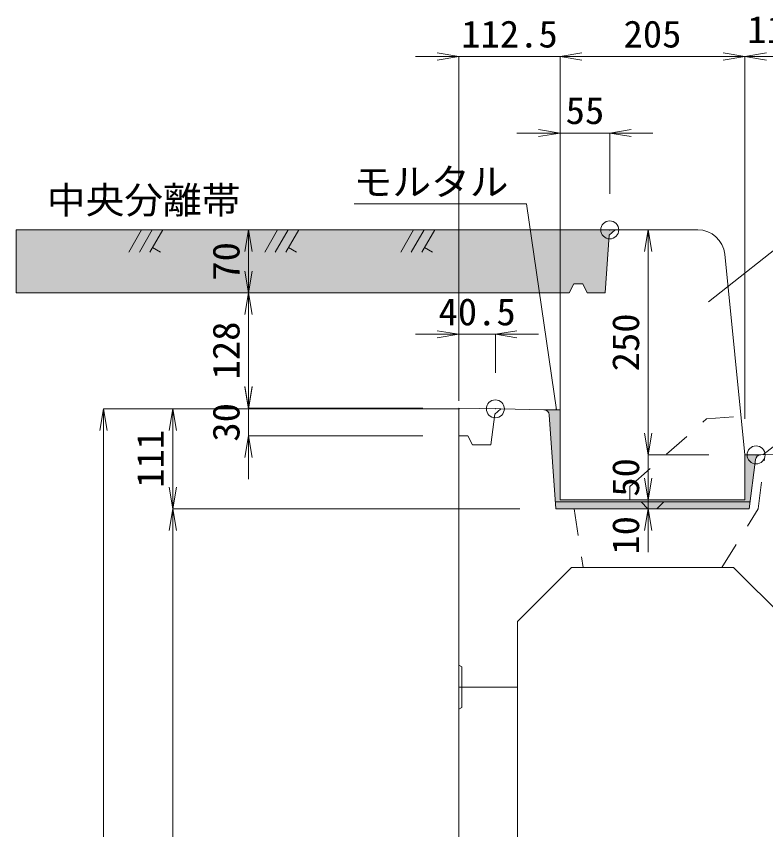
# Model space of a CAD drawing. Units: millimetres at full size. Extents: x 164402 to 209100, y 872507 to 885397.
# Drawn here: x 194741 to 195573, y 882531 to 883435 of the extents above; entities that cross this region are included whole.
import ezdxf
from ezdxf.enums import TextEntityAlignment as Align

# ---------------------------------------------------------------- set-up
doc = ezdxf.new("R2010")
doc.units = ezdxf.units.MM
doc.header["$LTSCALE"] = 40
doc.header["$PDMODE"] = 32
doc.header["$PDSIZE"] = 20
doc.linetypes.add('USER1', pattern=[1.35, 0.75, -0.6])
doc.linetypes.add('USER2', pattern=[1.35, 0.75, -0.6])
for name, color, linetype, lineweight in [('0_2', 7, 'Continuous', 13), ('_0-0_', 7, 'Continuous', 20), ('ハッチング', 7, 'Continuous', 5), ('作業エリア', 11, 'Continuous', 13), ('寸法線', 7, 'Continuous', 13), ('排水孔', 7, 'USER1', 9), ('本体', 2, 'Continuous', 13), ('補助線', 8, 'Continuous', 13)]:
    doc.layers.add(name, color=color, linetype=linetype, lineweight=lineweight)
doc.styles.add('ＭＳ 明朝', font='')
doc.styles.get('ＭＳ 明朝').set_extended_font_data('MS Mincho')

# ---------------------------------------------------------------- blocks, each defined once
blk = doc.blocks.new('open_arrow')
at = {"color": 0, "linetype": 'Continuous', "lineweight": -2}
blk.add_lwpolyline([(7.5, 1.25), (0, 0), (7.5, -1.25)], dxfattribs=at)
blk = doc.blocks.new('filled_arrow')
at = {"color": 0, "linetype": 'Continuous', "lineweight": -2}
blk.add_solid([(7.5, 1.25), (0, 0), (7.5, -1.25)], dxfattribs=at)

msp = doc.modelspace()

# ---------------------------------------------------------------- hatches: boundary and pattern name
at = {"layer": 'ハッチング'}
for color, points in [(256, [(195344.9, 883127.29), (195354.9, 883127.29), (195359.9, 883137.29), (195369.9, 883137.29), (195374.9, 883127.29), (195394.9, 883127.29), (195399.47, 883191.3), (195405.9, 883197.29), (195399.9, 883197.29), (195344.9, 883197.29), (194740.86, 883197.29), (194740.86, 883127.29)]), (8, [(195554.9, 882887.29), (195561.75, 882942.13, -0.37254), (195567.59, 882947.39), (195562.4, 882947.29), (195549.9, 882947.29), (195549.9, 882897.29), (195344.9, 882897.29), (195344.9, 882997.29), (195332.4, 882997.29), (195326.9, 882997.39, -0.38865), (195332.77, 882991.8), (195339.9, 882887.29)])]:
    msp.add_hatch(color=color, dxfattribs=at).paths.add_polyline_path(points)

# ---------------------------------------------------------------- linework, layer by layer
at = {"layer": '0_2', "lineweight": 5}
for p, q in [((194880.06, 883197.29), (194865.73, 883172.47)), ((194891.87, 883197.29), (194877.54, 883172.47)), ((194903.68, 883197.29), (194889.36, 883172.47)), ((195031.07, 883197.29), (195016.74, 883172.47)), ((195042.88, 883197.29), (195028.55, 883172.47)), ((195054.69, 883197.29), (195040.36, 883172.47)), ((195182.08, 883197.29), (195167.75, 883172.47)), ((195193.89, 883197.29), (195179.56, 883172.47)), ((195205.7, 883197.29), (195191.37, 883172.47)), ((194892.26, 883177.5), (194900.96, 883172.47)), ((195043.27, 883177.5), (195051.97, 883172.47)), ((195194.28, 883177.5), (195202.98, 883172.47))]:
    msp.add_line(p, q, dxfattribs=at)
at = {"layer": '0_2'}
for p, q in [((195399.9, 883197.29), (195344.9, 883197.29)), ((195405.9, 883197.29), (195399.9, 883197.29)), ((195326.9, 882997.39), (195332.4, 882997.29)), ((195332.4, 882997.29), (195344.9, 882997.29)), ((195562.4, 882947.29), (195549.9, 882947.29)), ((195567.59, 882947.39), (195562.4, 882947.29))]:
    msp.add_line(p, q, dxfattribs=at)
at = {"layer": '_0-0_'}
msp.add_line((195344.9, 883197.29), (194740.86, 883197.29), dxfattribs=at)
at = {"layer": '作業エリア'}
for p in [(195399.9, 883197.29), (195562.4, 882947.29)]:
    msp.add_point(p, dxfattribs=at)
at = {"layer": '寸法線'}
for p, q in [((195184.4, 883389.86), (195392.9, 883389.86)), ((195232.4, 883039.29), (195232.4, 883389.86)), ((195344.9, 883389.86), (195549.9, 883389.86)), ((195344.9, 883037.29), (195344.9, 883389.86)), ((195344.9, 883037.29), (195344.9, 883389.86)), ((195549.9, 883389.86), (195662.4, 883389.86)), ((195549.9, 882987.29), (195549.9, 883389.86)), ((195549.9, 882987.29), (195549.9, 883389.86)), ((195296.9, 883304.86), (195447.9, 883304.86)), ((195344.9, 883037.29), (195344.9, 883304.86)), ((195399.9, 883237.29), (195399.9, 883304.86)), ((194998.78, 883127.29), (194998.78, 883197.29)), ((195359.9, 883197.29), (194998.78, 883197.29)), ((195442.57, 883197.29), (195411.82, 883197.29)), ((195442.57, 883197.29), (195442.57, 882947.29)), ((194998.78, 882999.29), (194998.78, 883127.29)), ((195304.9, 883127.29), (194998.78, 883127.29)), ((195304.9, 883127.29), (194998.78, 883127.29)), ((195184.4, 883081.24), (195320.9, 883081.24)), ((195232.4, 883007.29), (195232.4, 883081.24)), ((195272.9, 883038.48), (195272.9, 883081.24)), ((194998.78, 882920.48), (194998.78, 883046.48)), ((194837.65, 882998.48), (194837.65, 881847.29)), ((195232.9, 882998.48), (194837.65, 882998.48)), ((194914.71, 882998.48), (194914.71, 882887.29)), ((195232.9, 882998.48), (194914.71, 882998.48)), ((195192.4, 882999.29), (194998.78, 882999.29)), ((195232.9, 882998.48), (194998.78, 882998.48)), ((195442.57, 882995.29), (195442.57, 882897.29)), ((195192.4, 882968.48), (194998.78, 882968.48)), ((195509.9, 882947.29), (195442.57, 882947.29)), ((195509.9, 882947.29), (195442.57, 882947.29)), ((195442.57, 882945.29), (195442.57, 882839.29)), ((195461.15, 882897.29), (195442.57, 882897.29)), ((195461.15, 882897.29), (195442.57, 882897.29)), ((194914.71, 882887.29), (194914.71, 881847.29)), ((195299.9, 882887.29), (194914.71, 882887.29)), ((195299.9, 882887.29), (194914.71, 882887.29)), ((195461.15, 882887.29), (195442.57, 882887.29))]:
    msp.add_line(p, q, dxfattribs=at)
at = {"layer": '寸法線', "lineweight": 9}
for points in [[(195509.78, 883117.28), (195702.95, 883269.83), (196191.63, 883269.83)], [(195569.99, 882947.35), (195751.38, 883087.87), (196112.52, 883087.87)]]:
    msp.add_lwpolyline(points, dxfattribs=at)
at = {"layer": '寸法線'}
msp.add_lwpolyline([(195340.9, 882997.34), (195307.52, 883226.32), (195115.92, 883226.32)], dxfattribs=at)
at = {"layer": '排水孔'}
for p, q in [((195564.9, 882887.29), (195572.42, 882947.49)), ((195434.9, 882895.29), (195442.4, 882887.29)), ((195452.4, 882887.29), (195459.9, 882895.29)), ((195360.4, 882887.29), (195370.4, 882822.29)), ((195524.4, 882822.29), (195564.9, 882887.29))]:
    msp.add_line(p, q, dxfattribs=at)
at = {"layer": '本体'}
for p, q in [((195399.47, 883191.3), (195405.9, 883197.29)), ((195405.9, 883197.29), (195497.75, 883197.29)), ((195394.9, 883127.29), (195399.47, 883191.3)), ((195527.6, 883170.27), (195549.9, 882947.29)), ((195354.9, 883127.29), (195359.9, 883137.29)), ((195359.9, 883137.29), (195369.9, 883137.29)), ((195369.9, 883137.29), (195374.9, 883127.29)), ((195344.9, 882897.29), (195344.9, 883127.29)), ((195344.9, 883127.29), (195354.9, 883127.29)), ((195374.9, 883127.29), (195394.9, 883127.29)), ((195272.15, 882992.52), (195278.9, 882998.36)), ((195272.15, 882992.52), (195278.9, 882998.36)), ((195278.9, 882998.36), (195326.9, 882997.39)), ((195267.9, 882958.48), (195272.15, 882992.52)), ((195332.77, 882991.8), (195339.9, 882887.29)), ((195232.4, 882968.48), (195242.4, 882968.48)), ((195242.4, 882968.48), (195247.4, 882958.48)), ((195267.9, 882958.48), (195247.4, 882958.48)), ((195549.9, 882947.29), (195549.9, 882897.29)), ((195615.9, 882948.36), (195567.59, 882947.39)), ((195554.9, 882887.29), (195561.75, 882942.13)), ((195549.9, 882897.29), (195344.9, 882897.29)), ((195339.9, 882887.29), (195554.9, 882887.29)), ((195297.4, 882762.29), (195357.4, 882822.29)), ((195357.4, 882822.29), (195537.4, 882822.29)), ((195537.4, 882822.29), (195597.4, 882762.29)), ((195297.4, 882762.29), (195297.4, 881992.81))]:
    msp.add_line(p, q, dxfattribs=at)
at = {"layer": '本体', "linetype": 'USER2'}
for p, q in [((195507.4, 882987.29), (195545.6, 882990.29)), ((195422.4, 882912.29), (195507.4, 882987.29)), ((195422.4, 882897.29), (195422.4, 882912.29))]:
    msp.add_line(p, q, dxfattribs=at)
at = {"layer": '本体', "lineweight": 20}
msp.add_line((195232.4, 882968.48), (195232.4, 881857.29), dxfattribs=at)
at = {"layer": '本体', "lineweight": 9}
for p, q in [((195339.35, 882895.29), (195555.9, 882895.29)), ((195232.4, 882713.79), (195235.6, 882711.79)), ((195235.6, 882711.79), (195235.6, 882666.79)), ((195235.6, 882666.79), (195232.4, 882664.79))]:
    msp.add_line(p, q, dxfattribs=at)
at = {"layer": '本体'}
for centre, radius, start, end in [((195497.75, 883167.29), 30, 5.71059, 90), ((195326.78, 882991.4), 6, 3.90049, 88.85424), ((195567.71, 882941.39), 6, 91.14576, 172.87498)]:
    msp.add_arc(centre, radius, start, end, dxfattribs=at)
at = {"layer": '補助線'}
for p, q in [((194740.86, 883197.29), (194740.86, 883127.29)), ((195297.4, 882689.29), (195232.4, 882689.29))]:
    msp.add_line(p, q, dxfattribs=at)
at = {"layer": '補助線', "lineweight": 20}
for p, q in [((195344.9, 883127.29), (194740.86, 883127.29)), ((195232.4, 882999.29), (195278.9, 882998.36)), ((195232.4, 882999.29), (195232.4, 882968.48))]:
    msp.add_line(p, q, dxfattribs=at)
at = {"layer": '補助線'}
msp.add_point((195272.9, 882998.48), dxfattribs=at)

# ---------------------------------------------------------------- block references
at = {"layer": '寸法線'}
for p, xscale, yscale, rotation in [((195232.4, 883389.86), 3.2, 3.2, 180), ((195549.9, 883389.86), 3.2, 3.2, 180), ((195344.9, 883304.86), 3.2, 3.2, 180), ((194998.78, 883197.29), 3.2, 3.2, 270), ((195442.57, 883197.29), 3.2, 3.2, 270), ((194998.78, 883127.29), 3.2, 3.2, 90), ((194998.78, 883127.29), 3.2, 3.2, 270), ((195232.4, 883081.24), 3.2, 3.2, 180), ((194998.78, 882999.29), 3.2, 3.2, 90), ((194998.78, 882998.48), 3.2, 3.2, 90), ((194837.65, 882998.48), 3.2, 3.2, 270), ((194914.71, 882998.48), 3.2, 3.2, 270), ((195340.9, 882997.34), 0.16, 0.16, 98.3), ((195442.57, 882947.29), 3.2, 3.2, 90), ((195442.57, 882947.29), 3.2, 3.2, 90), ((194998.78, 882968.48), 3.2, 3.2, 270), ((195442.57, 882897.29), 3.2, 3.2, 90), ((195442.57, 882897.29), 3.2, 3.2, 90), ((194914.71, 882887.29), 3.2, 3.2, 90), ((194914.71, 882887.29), 3.2, 3.2, 270), ((195442.57, 882887.29), 3.2, 3.2, 270)]:
    msp.add_blockref('open_arrow', p, dxfattribs=dict(at, xscale=xscale, yscale=yscale, rotation=rotation))
at = {"layer": '寸法線', "xscale": 3.2, "yscale": 3.2}
for p in [(195344.9, 883389.86), (195344.9, 883389.86), (195549.9, 883389.86), (195399.9, 883304.86), (195272.9, 883081.24)]:
    msp.add_blockref('open_arrow', p, dxfattribs=at)
at = {"layer": '寸法線', "lineweight": 9, "xscale": 0.133, "yscale": 0.133}
for p, rotation in [((195509.78, 883117.28), 38.3), ((195569.99, 882947.35), 37.8)]:
    msp.add_blockref('filled_arrow', p, dxfattribs=dict(at, rotation=rotation))

# ---------------------------------------------------------------- texts
at = {"layer": '0_2', "style": 'ＭＳ 明朝', "width": 1.05}
msp.add_text('中央分離帯', height=30.02, dxfattribs=at).set_placement((194774.84, 883206.34), align=Align.BOTTOM_LEFT)
at = {"layer": '寸法線', "style": 'ＭＳ 明朝', "width": 1.05}
for s, p in [('112.5', (195606.15, 883419.86)), ('112.5', (195288.65, 883414.86)), ('205', (195447.4, 883414.86)), ('55', (195372.4, 883329.86)), ('40.5', (195252.65, 883106.24))]:
    msp.add_text(s, height=30.02, dxfattribs=at).set_placement(p, align=Align.MIDDLE_CENTER)
msp.add_text('モルタル', height=30.02, dxfattribs=at).set_placement((195287.52, 883265.57), align=Align.TOP_RIGHT)
for s, p in [('70', (194973.78, 883162.29)), ('250', (195417.57, 883072.29)), ('128', (194973.78, 883063.29)), ('30', (194973.78, 882983.48)), ('111', (194889.71, 882942.88)), ('50', (195417.57, 882922.29)), ('10', (195417.57, 882857.94))]:
    msp.add_text(s, height=30.02, rotation=90, dxfattribs=at).set_placement(p, align=Align.MIDDLE_CENTER)

doc.saveas('drawing.dxf')
